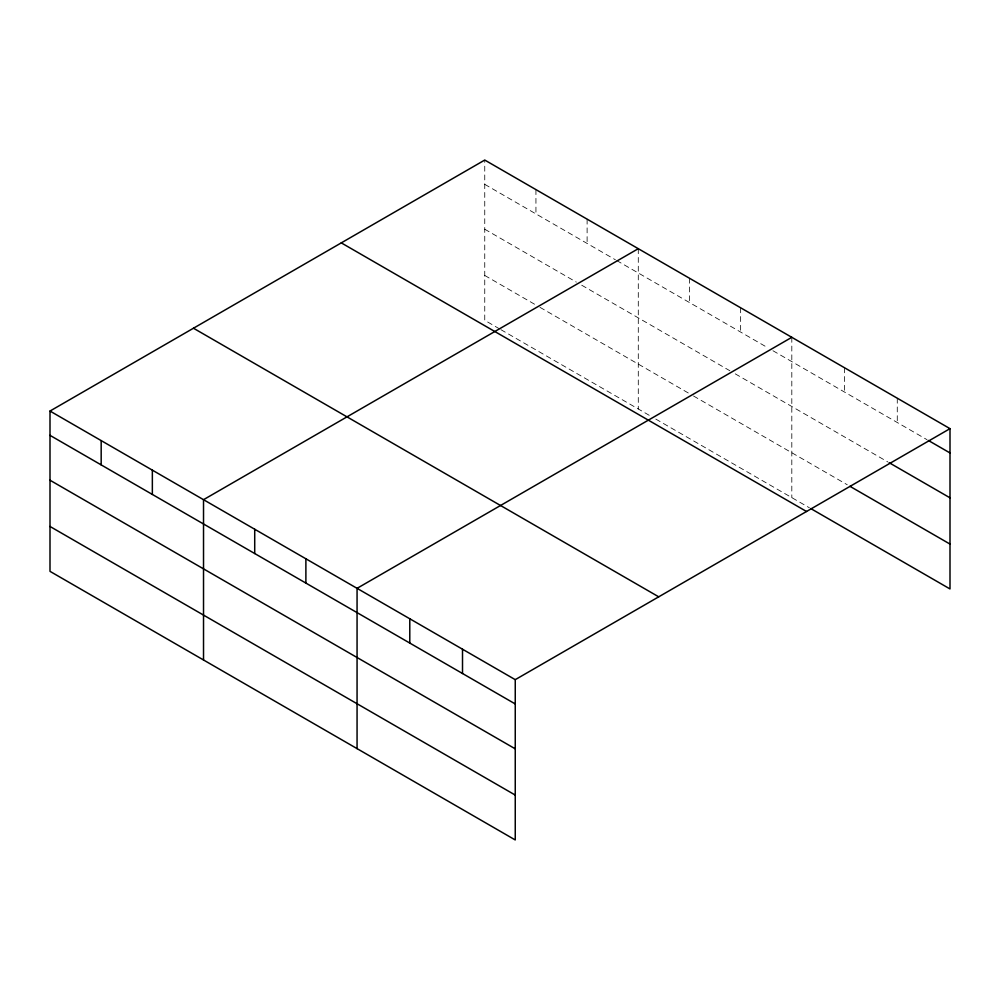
<?xml version="1.0" encoding="UTF-8"?>
<svg xmlns="http://www.w3.org/2000/svg" width="1000" height="1000" viewBox="0 0 1000 1000"><rect width="100%" height="100%" fill="white"/><g stroke="black" fill="none" stroke-linecap="round" stroke-linejoin="round"><path stroke-width="0.75" stroke-dasharray="5 3.75" d="M499.562 328.9L484.75 320.337L484.75 160.05M484.75 184.35L615.388 259.762M616.737 260.55L767.575 347.625M772.962 350.737L927.013 439.688M484.75 229.225L576.337 282.1M581.725 285.212L729.862 370.737M735.25 373.85L887.812 461.925M484.75 275.462L535.938 305.012M539.975 307.337L689.463 393.65M693.5 395.988L847.25 484.75M500.913 329.675L650.4 415.975M655.788 419.087L809.388 507.775M897.275 398.212L897.275 422.512M844.55 367.775L844.55 392.062M791.812 337.325L791.812 497.625M740.638 307.787L740.638 332.075M689.463 278.238L689.463 302.538M638.288 248.688L638.288 408.975M587.112 219.137L587.112 243.438M535.938 189.6L535.938 213.888"/><path stroke-width="1.5" d="M810.75 508.55L950 588.95L950 428.65L484.75 160.05L50 411.05L50 571.35L515.25 839.95L515.25 679.663L50 411.05M638.288 248.688L203.525 499.688L203.525 659.987M791.812 337.325L357.062 588.337L357.062 748.625M515.25 679.663L950 428.65M928.363 440.462L950 452.95M889.163 462.7L950 497.825M849.95 486.312L950 544.075M341.287 242.875L806.525 511.488M193.475 328.225L658.713 596.825M50 435.35L515.25 703.95M50 480.225L515.25 748.838M50 526.462L515.25 795.075M462.512 649.212L462.512 673.512M409.787 618.775L409.787 643.075M305.887 558.787L305.887 583.088M254.713 529.237L254.713 553.538M152.35 470.15L152.35 494.438M101.175 440.6L101.175 464.9"/></g></svg>
